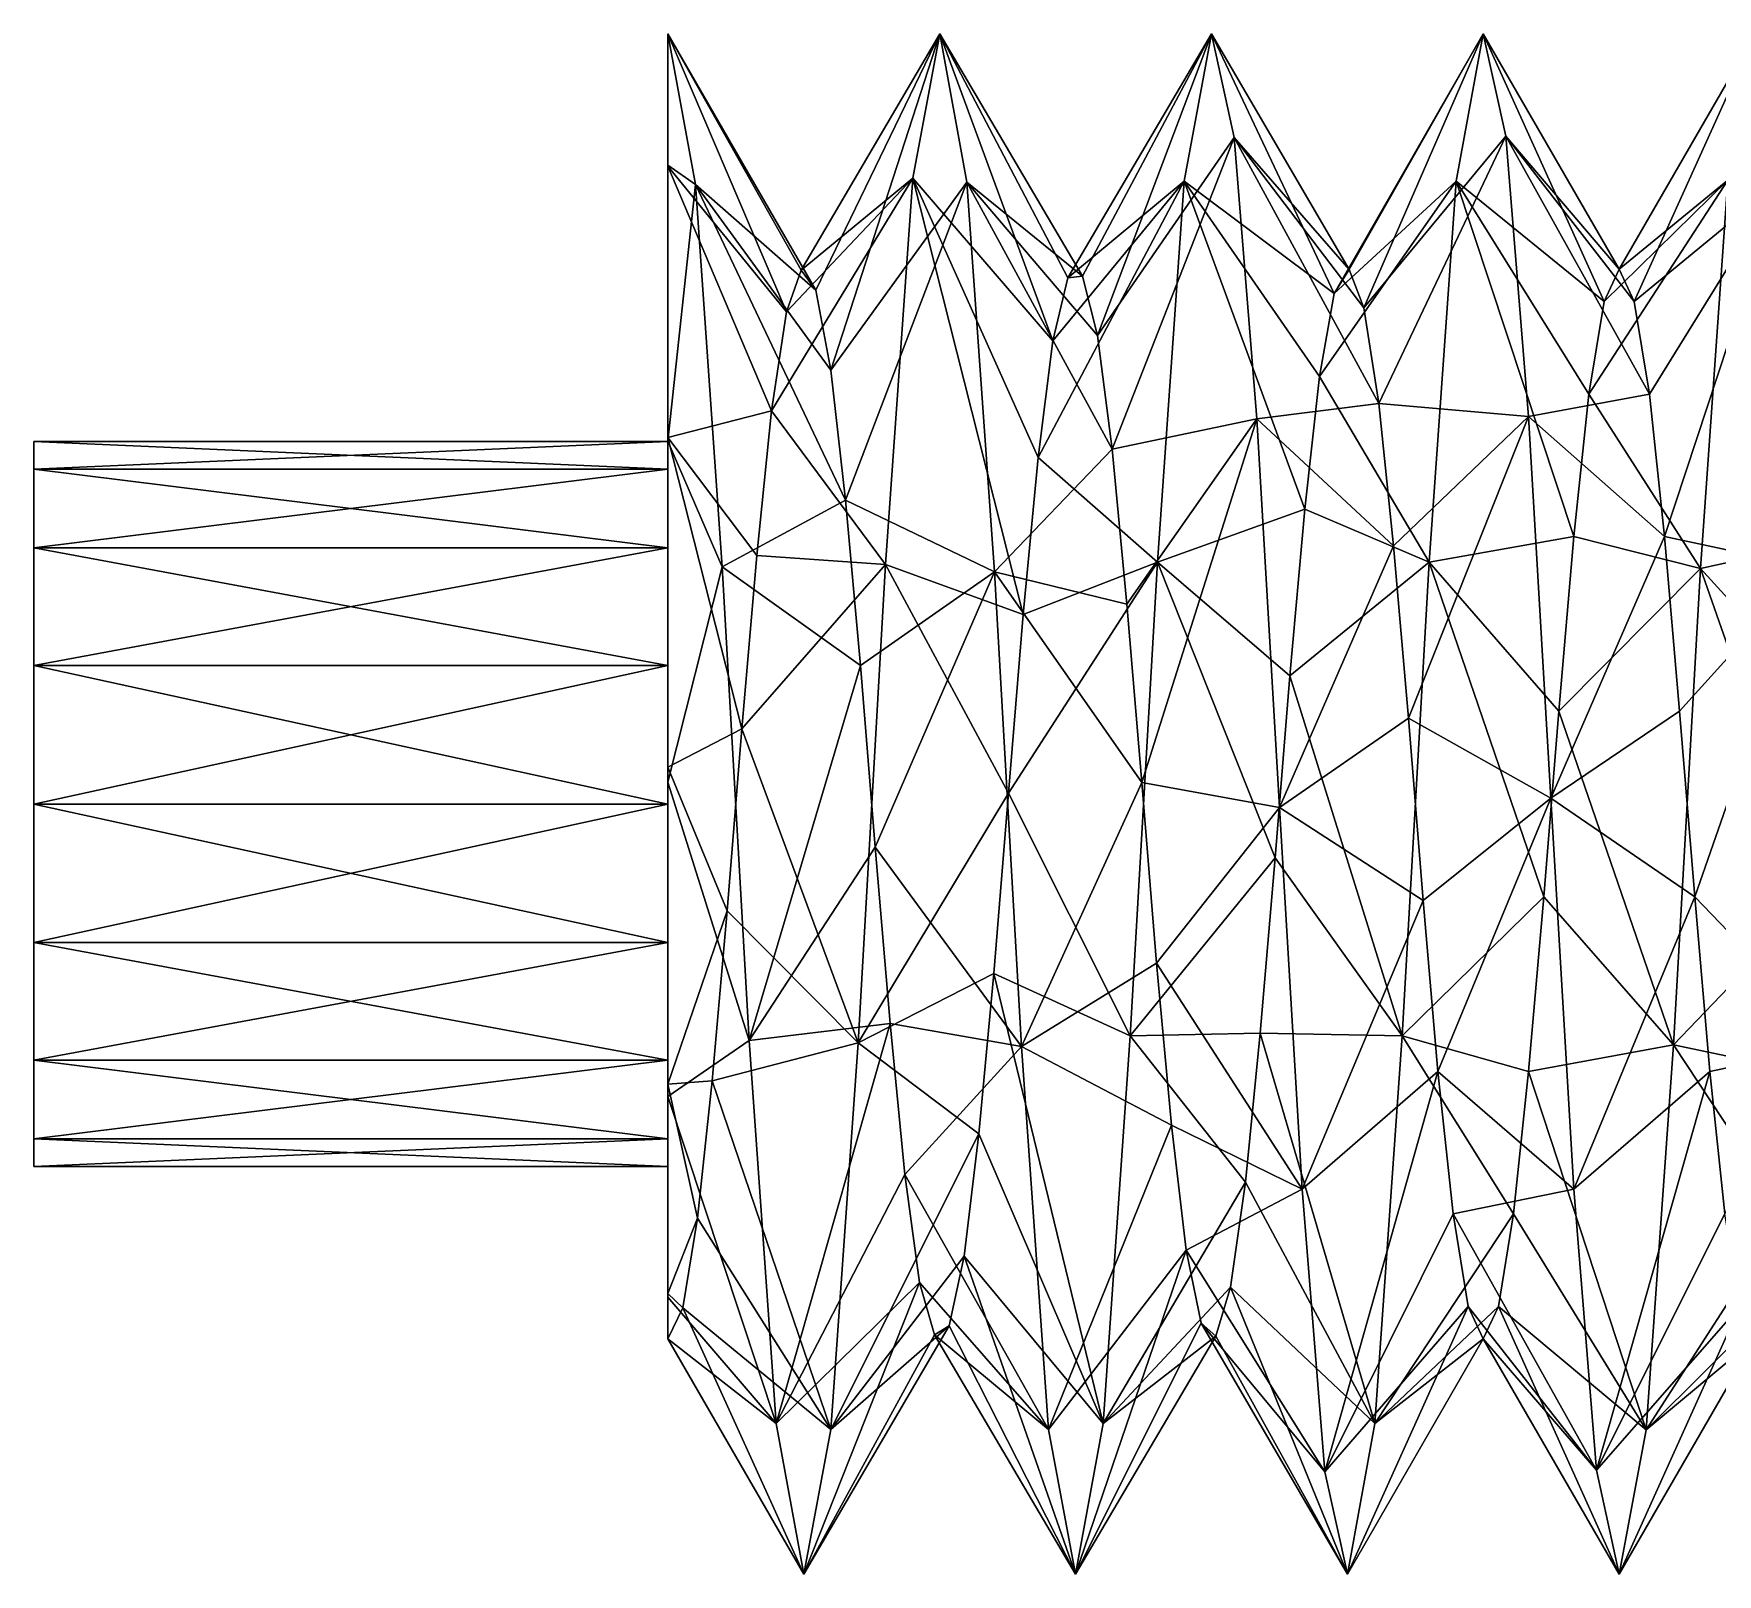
# Model space of a CAD drawing. Extents: x -96 to 99, y -24 to 24.
# Drawn here: x -96 to -77.42, y -8.5 to 8.5 of the extents above; entities that cross this region are included whole.
import ezdxf

# ---------------------------------------------------------------- set-up
doc = ezdxf.new("R2010")
doc.units = 0

msp = doc.modelspace()

# ---------------------------------------------------------------- linework, layer by layer
for points in [[(-89, 8.5), (-89, 4), (-89, 3.695794, 1.528738)], [(-89, 8.5), (-89, 7.039697, -3.955357), (-89, 4)], [(-89, 8.5), (-89, 2.827787, 2.827787), (-89, 1.528738, 3.695794)], [(-89, 7.047388, 3.948488), (-89, 8.5), (-89, 1.528738, 3.695794)], [(-89, 8.5), (-89, 3.695794, 1.528738), (-89, 2.827787, 2.827787)], [(-87.692307, 5.429648, -2.313357), (-89, 7.039697, -3.955357), (-89, 8.5)], [(-88.69622, 6.836864, 5.050474), (-89, 8.5), (-89, 7.047388, 3.948488)], [(-87.528847, 5.891156, -0.356349), (-89, 8.5), (-87.365387, 5.668905, 1.642018)], [(-88.69622, 6.836864, 5.050474), (-87.365387, 5.668905, 1.642018), (-89, 8.5)], [(-87.692307, 5.429648, -2.313357), (-89, 8.5), (-87.528847, 5.891156, -0.356349)], [(-86, 8.5), (-87.528847, 5.891156, -0.356349), (-87.365387, 5.668905, 1.642018)], [(-86, 8.5), (-86.297348, 6.9043, -4.957887), (-87.528847, 5.891156, -0.356349)], [(-86, 8.5), (-87.365387, 5.668905, 1.642018), (-87.20192, 4.78869, 3.449805)], [(-85.69841, 6.859931, 5.019098), (-86, 8.5), (-87.20192, 4.78869, 3.449805)], [(-86, 8.5), (-84.75, 5.111216, -2.950962), (-86.297348, 6.9043, -4.957887)], [(-86, 8.5), (-84.42308, 5.825495, 0.946735), (-84.58654, 5.80525, -1.063851)], [(-85.69841, 6.859931, 5.019098), (-84.42308, 5.825495, 0.946735), (-86, 8.5)], [(-86, 8.5), (-84.58654, 5.80525, -1.063851), (-84.75, 5.111216, -2.950962)], [(-84.58654, 5.80525, -1.063851), (-84.42308, 5.825495, 0.946735), (-83, 8.5)], [(-83.300415, 6.872314, -5.00213), (-84.58654, 5.80525, -1.063851), (-83, 8.5)], [(-84.42308, 5.825495, 0.946735), (-84.259613, 5.169603, 2.847439), (-83, 8.5)], [(-84.259613, 5.169603, 2.847439), (-82.749115, 7.353358, 4.263582), (-83, 8.5)], [(-83.300415, 6.872314, -5.00213), (-83, 8.5), (-81.644234, 5.63469, -1.75584)], [(-81.480766, 5.897137, 0.237647), (-83, 8.5), (-82.749115, 7.353358, 4.263582)], [(-81.644234, 5.63469, -1.75584), (-83, 8.5), (-81.480766, 5.897137, 0.237647)], [(-81.644234, 5.63469, -1.75584), (-80, 8.5), (-80.300415, 6.872314, -5.00213)], [(-81.644234, 5.63469, -1.75584), (-81.480766, 5.897137, 0.237647), (-80, 8.5)], [(-81.480766, 5.897137, 0.237647), (-81.317307, 5.475132, 2.203551), (-80, 8.5)], [(-81.317307, 5.475132, 2.203551), (-79.750954, 7.369695, 4.23528), (-80, 8.5)], [(-80.300415, 6.872314, -5.00213), (-80, 8.5), (-78.666664, 5.545994, -2.018577)], [(-80, 8.5), (-78.5, 5.901924), (-78.666664, 5.545994, -2.018577)], [(-80, 8.5), (-79.750954, 7.369695, 4.23528), (-78.5, 5.901924)], [(-77, 8.5), (-78.5, 5.901924), (-78.333336, 5.545994, 2.018577)], [(-77, 8.5), (-77.299454, 6.882363, -4.988294), (-78.5, 5.901924)], [(-76.701088, 6.888045, 4.980445), (-77, 8.5), (-78.333336, 5.545994, 2.018577)], [(-84.259613, 5.169603, 2.847439), (-84.096153, 3.913699, 4.417654), (-82.749115, 7.353358, 4.263582)], [(-84.096153, 3.913699, 4.417654), (-82.500122, 4.251843, 7.360152), (-82.749115, 7.353358, 4.263582)], [(-81.153847, 4.417654, 3.913699), (-82.749115, 7.353358, 4.263582), (-82.500122, 4.251843, 7.360152)], [(-81.317307, 5.475132, 2.203551), (-82.749115, 7.353358, 4.263582), (-81.153847, 4.417654, 3.913699)], [(-81.480766, 5.897137, 0.237647), (-82.749115, 7.353358, 4.263582), (-81.317307, 5.475132, 2.203551)], [(-81.317307, 5.475132, 2.203551), (-81.153847, 4.417654, 3.913699), (-79.750954, 7.369695, 4.23528)], [(-81.153847, 4.417654, 3.913699), (-79.501564, 4.274065, 7.34727), (-79.750954, 7.369695, 4.23528)], [(-79.750954, 7.369695, 4.23528), (-78.166664, 4.521136, 3.793684), (-78.333336, 5.545994, 2.018577)], [(-79.750954, 7.369695, 4.23528), (-79.501564, 4.274065, 7.34727), (-78.166664, 4.521136, 3.793684)], [(-79.750954, 7.369695, 4.23528), (-78.333336, 5.545994, 2.018577), (-78.5, 5.901924)], [(-89, 7.047388, 3.948488), (-89, 1.528738, 3.695794), (-89, 0, 4)], [(-89, -3.228253, 5.974094), (-89, 7.047388, 3.948488), (-89, 0, 4)], [(-89, -3.228253, 5.974094), (-89, 4.004191, 6.525366), (-89, 7.047388, 3.948488)], [(-88.69622, 6.836864, 5.050474), (-89, 7.047388, 3.948488), (-89, 4.004191, 6.525366)], [(-89, 7.039697, -3.955357), (-89, 3.695794, -1.528738), (-89, 4)], [(-89, 7.039697, -3.955357), (-89, 2.827787, -2.827787), (-89, 3.695794, -1.528738)], [(-89, 7.039697, -3.955357), (-89, 1.528738, -3.695794), (-89, 2.827787, -2.827787)], [(-89, 7.039697, -3.955357), (-89, 0, -4), (-89, 1.528738, -3.695794)], [(-89, 7.039697, -3.955357), (-89, 4.044811, -6.507716), (-89, 0, -4)], [(-87.855766, 4.337947, -4.001864), (-89, 4.044811, -6.507716), (-89, 7.039697, -3.955357)], [(-87.855766, 4.337947, -4.001864), (-89, 7.039697, -3.955357), (-87.692307, 5.429648, -2.313357)], [(-86.297348, 6.9043, -4.957887), (-87.855766, 4.337947, -4.001864), (-87.692307, 5.429648, -2.313357)], [(-86.297348, 6.9043, -4.957887), (-86.598946, 2.644554, -8.078139), (-87.855766, 4.337947, -4.001864)], [(-86.297348, 6.9043, -4.957887), (-87.692307, 5.429648, -2.313357), (-87.528847, 5.891156, -0.356349)], [(-86.297348, 6.9043, -4.957887), (-85.07692, 2.092851, -5.518394), (-86.598946, 2.644554, -8.078139)], [(-86.297348, 6.9043, -4.957887), (-84.75, 5.111216, -2.950962), (-84.91346, 3.823947, -4.495568)], [(-86.297348, 6.9043, -4.957887), (-84.91346, 3.823947, -4.495568), (-85.07692, 2.092851, -5.518394)], [(-77.299454, 6.882363, -4.988294), (-78.833336, 4.521136, -3.793684), (-78.666664, 5.545994, -2.018577)], [(-77.299454, 6.882363, -4.988294), (-77.601639, 2.598848, -8.092959), (-78.833336, 4.521136, -3.793684)], [(-77.299454, 6.882363, -4.988294), (-78.666664, 5.545994, -2.018577), (-78.5, 5.901924)], [(-76.701088, 6.888045, 4.980445), (-78.333336, 5.545994, 2.018577), (-78.166664, 4.521136, 3.793684)], [(-76.701088, 6.888045, 4.980445), (-78.166664, 4.521136, 3.793684), (-78, 2.950962, 5.111216)], [(-76.398926, 2.608474, 8.089862), (-76.701088, 6.888045, 4.980445), (-78, 2.950962, 5.111216)], [(-77.299454, 6.882363, -4.988294), (-76, 2.950962, -5.111216), (-77.601639, 2.598848, -8.092959)], [(-88.399399, 2.616447, 8.087287), (-88.69622, 6.836864, 5.050474), (-89, 4.004191, 6.525366)], [(-88.69622, 6.836864, 5.050474), (-87.03846, 3.352675, 4.857188), (-87.20192, 4.78869, 3.449805)], [(-88.399399, 2.616447, 8.087287), (-87.03846, 3.352675, 4.857188), (-88.69622, 6.836864, 5.050474)], [(-88.69622, 6.836864, 5.050474), (-87.20192, 4.78869, 3.449805), (-87.365387, 5.668905, 1.642018)], [(-85.69841, 6.859931, 5.019098), (-87.20192, 4.78869, 3.449805), (-87.03846, 3.352675, 4.857188)], [(-85.396179, 2.561902, 8.104731), (-85.69841, 6.859931, 5.019098), (-87.03846, 3.352675, 4.857188)], [(-85.69841, 6.859931, 5.019098), (-84.096153, 3.913699, 4.417654), (-84.259613, 5.169603, 2.847439)], [(-85.396179, 2.561902, 8.104731), (-84.096153, 3.913699, 4.417654), (-85.69841, 6.859931, 5.019098)], [(-85.69841, 6.859931, 5.019098), (-84.259613, 5.169603, 2.847439), (-84.42308, 5.825495, 0.946735)], [(-83.300415, 6.872314, -5.00213), (-84.91346, 3.823947, -4.495568), (-84.75, 5.111216, -2.950962)], [(-83.300415, 6.872314, -5.00213), (-83.597488, 2.66912, -8.070056), (-84.91346, 3.823947, -4.495568)], [(-83.300415, 6.872314, -5.00213), (-84.75, 5.111216, -2.950962), (-84.58654, 5.80525, -1.063851)], [(-83.300415, 6.872314, -5.00213), (-81.971153, 3.254186, -4.923716), (-83.597488, 2.66912, -8.070056)], [(-83.300415, 6.872314, -5.00213), (-81.644234, 5.63469, -1.75584), (-81.807693, 4.71825, -3.545535)], [(-83.300415, 6.872314, -5.00213), (-81.807693, 4.71825, -3.545535), (-81.971153, 3.254186, -4.923716)], [(-81.807693, 4.71825, -3.545535), (-80.300415, 6.872314, -5.00213), (-80.597488, 2.66912, -8.070056)], [(-81.807693, 4.71825, -3.545535), (-81.644234, 5.63469, -1.75584), (-80.300415, 6.872314, -5.00213)], [(-80.597488, 2.66912, -8.070056), (-80.300415, 6.872314, -5.00213), (-79, 2.950962, -5.111216)], [(-80.300415, 6.872314, -5.00213), (-78.666664, 5.545994, -2.018577), (-78.833336, 4.521136, -3.793684)], [(-80.300415, 6.872314, -5.00213), (-78.833336, 4.521136, -3.793684), (-79, 2.950962, -5.111216)], [(-81.971153, 3.254186, -4.923716), (-81.807693, 4.71825, -3.545535), (-80.597488, 2.66912, -8.070056)], [(-79.501564, 4.274065, 7.34727), (-78, 2.950962, 5.111216), (-78.166664, 4.521136, 3.793684)], [(-77.601639, 2.598848, -8.092959), (-79, 2.950962, -5.111216), (-78.833336, 4.521136, -3.793684)], [(-88.019234, 2.742761, -5.225894), (-89, 4.044811, -6.507716), (-87.855766, 4.337947, -4.001864)], [(-86.598946, 2.644554, -8.078139), (-88.019234, 2.742761, -5.225894), (-87.855766, 4.337947, -4.001864)], [(-81.153847, 4.417654, 3.913699), (-82.500122, 4.251843, 7.360152), (-80.990387, 2.847439, 5.169603)], [(-81.153847, 4.417654, 3.913699), (-80.990387, 2.847439, 5.169603), (-79.501564, 4.274065, 7.34727)], [(-84.096153, 3.913699, 4.417654), (-83.932693, 2.203551, 5.475132), (-82.500122, 4.251843, 7.360152)], [(-83.932693, 2.203551, 5.475132), (-83.769234, 0.237647, 5.897137), (-82.500122, 4.251843, 7.360152)], [(-83.769234, 0.237647, 5.897137), (-82.247803, -0.039066, 8.49991), (-82.500122, 4.251843, 7.360152)], [(-80.990387, 2.847439, 5.169603), (-82.500122, 4.251843, 7.360152), (-82.247803, -0.039066, 8.49991)], [(-80.990387, 2.847439, 5.169603), (-80.82692, 0.946735, 5.825495), (-79.501564, 4.274065, 7.34727)], [(-80.82692, 0.946735, 5.825495), (-79.253563, 0.063491, 8.499763), (-79.501564, 4.274065, 7.34727)], [(-79.501564, 4.274065, 7.34727), (-79.253563, 0.063491, 8.499763), (-78, 2.950962, 5.111216)], [(-96, 4), (-89, 4), (-89, 3.695794, -1.528738)], [(-96, 3.695794, 1.528738), (-89, 3.695794, 1.528738), (-89, 4)], [(-96, 4), (-96, 3.695794, 1.528738), (-89, 4)], [(-96, 3.695794, -1.528738), (-96, 4), (-89, 3.695794, -1.528738)], [(-96, 4), (-96, -4), (-96, -3.695794, 1.528738)], [(-96, 3.695794, -1.528738), (-96, -4), (-96, 4)], [(-96, 4), (-96, -3.695794, 1.528738), (-96, 3.695794, 1.528738)], [(-89, 4.044811, -6.507716), (-89, -3.089938, -6.069861), (-89, 0, -4)], [(-89, 4.044811, -6.507716), (-89, 0.407644, -7.236028), (-89, -3.089938, -6.069861)], [(-88.182693, 0.829235, -5.843379), (-89, 0.407644, -7.236028), (-89, 4.044811, -6.507716)], [(-88.182693, 0.829235, -5.843379), (-89, 4.044811, -6.507716), (-88.019234, 2.742761, -5.225894)], [(-89, -3.228253, 5.974094), (-89, 0.242202, 7.224729), (-89, 4.004191, 6.525366)], [(-88.399399, 2.616447, 8.087287), (-89, 4.004191, 6.525366), (-89, 0.242202, 7.224729)], [(-85.396179, 2.561902, 8.104731), (-83.932693, 2.203551, 5.475132), (-84.096153, 3.913699, 4.417654)], [(-83.597488, 2.66912, -8.070056), (-85.07692, 2.092851, -5.518394), (-84.91346, 3.823947, -4.495568)], [(-96, 3.695794, -1.528738), (-89, 3.695794, -1.528738), (-89, 2.827787, -2.827787)], [(-96, 3.695794, -1.528738), (-89, 2.827787, -2.827787), (-96, 2.827787, -2.827787)], [(-96, 2.827787, 2.827787), (-89, 2.827787, 2.827787), (-89, 3.695794, 1.528738)], [(-96, 3.695794, 1.528738), (-96, 2.827787, 2.827787), (-89, 3.695794, 1.528738)], [(-96, 3.695794, -1.528738), (-96, -3.695794, -1.528738), (-96, -4)], [(-96, 3.695794, 1.528738), (-96, -3.695794, 1.528738), (-96, -2.827787, 2.827787)], [(-96, 3.695794, 1.528738), (-96, -2.827787, 2.827787), (-96, 2.827787, 2.827787)], [(-96, 3.695794, -1.528738), (-96, 2.827787, -2.827787), (-96, -3.695794, -1.528738)], [(-88.399399, 2.616447, 8.087287), (-86.875, 1.52753, 5.70082), (-87.03846, 3.352675, 4.857188)], [(-85.396179, 2.561902, 8.104731), (-87.03846, 3.352675, 4.857188), (-86.875, 1.52753, 5.70082)], [(-83.597488, 2.66912, -8.070056), (-81.971153, 3.254186, -4.923716), (-82.134613, 1.412423, -5.730424)], [(-82.134613, 1.412423, -5.730424), (-81.971153, 3.254186, -4.923716), (-80.597488, 2.66912, -8.070056)], [(-96, 2.827787, -2.827787), (-89, 2.827787, -2.827787), (-89, 1.528738, -3.695794)], [(-96, 2.827787, -2.827787), (-89, 1.528738, -3.695794), (-96, 1.528738, -3.695794)], [(-96, 1.528738, 3.695794), (-89, 1.528738, 3.695794), (-89, 2.827787, 2.827787)], [(-96, 2.827787, 2.827787), (-96, 1.528738, 3.695794), (-89, 2.827787, 2.827787)], [(-96, 2.827787, 2.827787), (-96, -2.827787, 2.827787), (-96, -1.528738, 3.695794)], [(-96, 2.827787, 2.827787), (-96, -1.528738, 3.695794), (-96, 1.528738, 3.695794)], [(-96, 2.827787, -2.827787), (-96, -2.827787, -2.827787), (-96, -3.695794, -1.528738)], [(-96, 2.827787, -2.827787), (-96, 1.528738, -3.695794), (-96, -2.827787, -2.827787)], [(-80.990387, 2.847439, 5.169603), (-82.247803, -0.039066, 8.49991), (-80.82692, 0.946735, 5.825495)], [(-80.597488, 2.66912, -8.070056), (-79, 2.950962, -5.111216), (-79.166664, 1.024858, -5.81226)], [(-79.253563, 0.063491, 8.499763), (-77.833336, 1.024858, 5.81226), (-78, 2.950962, 5.111216)], [(-77.601639, 2.598848, -8.092959), (-79.166664, 1.024858, -5.81226), (-79, 2.950962, -5.111216)], [(-76.398926, 2.608474, 8.089862), (-78, 2.950962, 5.111216), (-77.833336, 1.024858, 5.81226)], [(-77.601639, 2.598848, -8.092959), (-76, 2.950962, -5.111216), (-76.166664, 1.024858, -5.81226)], [(-88.10099, -2.609889, 8.089405), (-88.399399, 2.616447, 8.087287), (-89, 0.242202, 7.224729)], [(-88.10099, -2.609889, 8.089405), (-86.875, 1.52753, 5.70082), (-88.399399, 2.616447, 8.087287)], [(-86.598946, 2.644554, -8.078139), (-88.182693, 0.829235, -5.843379), (-88.019234, 2.742761, -5.225894)], [(-86.598946, 2.644554, -8.078139), (-86.900421, -2.633815, -8.081647), (-88.182693, 0.829235, -5.843379)], [(-86.598946, 2.644554, -8.078139), (-85.240387, 0.118847, -5.900727), (-86.900421, -2.633815, -8.081647)], [(-86.598946, 2.644554, -8.078139), (-85.07692, 2.092851, -5.518394), (-85.240387, 0.118847, -5.900727)], [(-83.597488, 2.66912, -8.070056), (-85.240387, 0.118847, -5.900727), (-85.07692, 2.092851, -5.518394)], [(-83.597488, 2.66912, -8.070056), (-83.895943, -2.557913, -8.10599), (-85.240387, 0.118847, -5.900727)], [(-83.597488, 2.66912, -8.070056), (-82.29808, -0.593273, -5.87203), (-83.895943, -2.557913, -8.10599)], [(-83.597488, 2.66912, -8.070056), (-82.134613, 1.412423, -5.730424), (-82.29808, -0.593273, -5.87203)], [(-82.134613, 1.412423, -5.730424), (-80.597488, 2.66912, -8.070056), (-80.895943, -2.557913, -8.10599)], [(-80.895943, -2.557913, -8.10599), (-80.597488, 2.66912, -8.070056), (-79.333336, -1.024858, -5.81226)], [(-80.597488, 2.66912, -8.070056), (-79.166664, 1.024858, -5.81226), (-79.333336, -1.024858, -5.81226)], [(-76.398926, 2.608474, 8.089862), (-77.833336, 1.024858, 5.81226), (-77.666664, -1.024858, 5.81226)], [(-76.098373, -2.654197, 8.074976), (-76.398926, 2.608474, 8.089862), (-77.666664, -1.024858, 5.81226)], [(-85.396179, 2.561902, 8.104731), (-86.875, 1.52753, 5.70082), (-86.71154, -0.474908, 5.882786)], [(-85.097023, -2.677022, 8.067438), (-85.396179, 2.561902, 8.104731), (-86.71154, -0.474908, 5.882786)], [(-85.396179, 2.561902, 8.104731), (-83.769234, 0.237647, 5.897137), (-83.932693, 2.203551, 5.475132)], [(-85.097023, -2.677022, 8.067438), (-83.769234, 0.237647, 5.897137), (-85.396179, 2.561902, 8.104731)], [(-77.601639, 2.598848, -8.092959), (-77.901871, -2.658301, -8.073626), (-79.166664, 1.024858, -5.81226)], [(-77.601639, 2.598848, -8.092959), (-76.333336, -1.024858, -5.81226), (-77.901871, -2.658301, -8.073626)], [(-77.601639, 2.598848, -8.092959), (-76.166664, 1.024858, -5.81226), (-76.333336, -1.024858, -5.81226)], [(-96, 1.528738, -3.695794), (-89, 1.528738, -3.695794), (-89, 0, -4)], [(-96, 1.528738, -3.695794), (-89, 0, -4), (-96, 0, -4)], [(-96, 0, 4), (-89, 0, 4), (-89, 1.528738, 3.695794)], [(-96, 1.528738, 3.695794), (-96, 0, 4), (-89, 1.528738, 3.695794)], [(-96, 1.528738, 3.695794), (-96, -1.528738, 3.695794), (-96, 0, 4)], [(-96, 1.528738, -3.695794), (-96, -1.528738, -3.695794), (-96, -2.827787, -2.827787)], [(-96, 1.528738, -3.695794), (-96, 0, -4), (-96, -1.528738, -3.695794)], [(-88.10099, -2.609889, 8.089405), (-86.71154, -0.474908, 5.882786), (-86.875, 1.52753, 5.70082)], [(-82.29808, -0.593273, -5.87203), (-82.134613, 1.412423, -5.730424), (-80.895943, -2.557913, -8.10599)], [(-80.82692, 0.946735, 5.825495), (-82.247803, -0.039066, 8.49991), (-80.66346, -1.063851, 5.80525)], [(-80.82692, 0.946735, 5.825495), (-80.66346, -1.063851, 5.80525), (-79.253563, 0.063491, 8.499763)], [(-77.901871, -2.658301, -8.073626), (-79.333336, -1.024858, -5.81226), (-79.166664, 1.024858, -5.81226)], [(-79.253563, 0.063491, 8.499763), (-77.666664, -1.024858, 5.81226), (-77.833336, 1.024858, 5.81226)], [(-88.346153, -1.180536, -5.78265), (-89, 0.407644, -7.236028), (-88.182693, 0.829235, -5.843379)], [(-86.900421, -2.633815, -8.081647), (-88.346153, -1.180536, -5.78265), (-88.182693, 0.829235, -5.843379)], [(-88.346153, -1.180536, -5.78265), (-89, -3.089938, -6.069861), (-89, 0.407644, -7.236028)], [(-88.10099, -2.609889, 8.089405), (-89, 0.242202, 7.224729), (-89, -3.228253, 5.974094)], [(-85.097023, -2.677022, 8.067438), (-83.605766, -1.75584, 5.63469), (-83.769234, 0.237647, 5.897137)], [(-83.769234, 0.237647, 5.897137), (-83.605766, -1.75584, 5.63469), (-82.247803, -0.039066, 8.49991)], [(-96, 0, -4), (-89, 0, -4), (-89, -1.528738, -3.695794)], [(-96, 0, -4), (-89, -1.528738, -3.695794), (-96, -1.528738, -3.695794)], [(-96, -1.528738, 3.695794), (-89, -1.528738, 3.695794), (-89, 0, 4)], [(-96, 0, 4), (-96, -1.528738, 3.695794), (-89, 0, 4)], [(-89, -5.401735, -3.361392), (-89, -1.528738, -3.695794), (-89, 0, -4)], [(-89, -3.089938, -6.069861), (-89, -5.401735, -3.361392), (-89, 0, -4)], [(-89, -3.228253, 5.974094), (-89, 0, 4), (-89, -1.528738, 3.695794)], [(-86.900421, -2.633815, -8.081647), (-85.240387, 0.118847, -5.900727), (-85.403847, -1.86895, -5.59819)], [(-83.895943, -2.557913, -8.10599), (-85.403847, -1.86895, -5.59819), (-85.240387, 0.118847, -5.900727)], [(-80.66346, -1.063851, 5.80525), (-80.5, -2.950962, 5.111216), (-79.253563, 0.063491, 8.499763)], [(-79.253563, 0.063491, 8.499763), (-80.5, -2.950962, 5.111216), (-79, -4.25, 7.361216)], [(-79.253563, 0.063491, 8.499763), (-79, -4.25, 7.361216), (-77.666664, -1.024858, 5.81226)], [(-83.605766, -1.75584, 5.63469), (-82, -4.25, 7.361216), (-82.247803, -0.039066, 8.49991)], [(-80.66346, -1.063851, 5.80525), (-82.247803, -0.039066, 8.49991), (-82, -4.25, 7.361216)], [(-88.10099, -2.609889, 8.089405), (-86.54808, -2.422225, 5.381963), (-86.71154, -0.474908, 5.882786)], [(-85.097023, -2.677022, 8.067438), (-86.71154, -0.474908, 5.882786), (-86.54808, -2.422225, 5.381963)], [(-83.895943, -2.557913, -8.10599), (-82.29808, -0.593273, -5.87203), (-82.46154, -2.530111, -5.332096)], [(-82.46154, -2.530111, -5.332096), (-82.29808, -0.593273, -5.87203), (-80.895943, -2.557913, -8.10599)], [(-80.66346, -1.063851, 5.80525), (-82, -4.25, 7.361216), (-80.5, -2.950962, 5.111216)], [(-80.895943, -2.557913, -8.10599), (-79.333336, -1.024858, -5.81226), (-79.5, -2.950962, -5.111216)], [(-77.901871, -2.658301, -8.073626), (-79.5, -2.950962, -5.111216), (-79.333336, -1.024858, -5.81226)], [(-79, -4.25, 7.361216), (-77.5, -2.950962, 5.111216), (-77.666664, -1.024858, 5.81226)], [(-77.901871, -2.658301, -8.073626), (-76.333336, -1.024858, -5.81226), (-76.5, -2.950962, -5.111216)], [(-76.098373, -2.654197, 8.074976), (-77.666664, -1.024858, 5.81226), (-77.5, -2.950962, 5.111216)], [(-88.509613, -3.053288, -5.050756), (-89, -3.089938, -6.069861), (-88.346153, -1.180536, -5.78265)], [(-86.900421, -2.633815, -8.081647), (-88.509613, -3.053288, -5.050756), (-88.346153, -1.180536, -5.78265)], [(-96, -1.528738, -3.695794), (-89, -1.528738, -3.695794), (-89, -2.827787, -2.827787)], [(-96, -1.528738, -3.695794), (-89, -2.827787, -2.827787), (-96, -2.827787, -2.827787)], [(-96, -2.827787, 2.827787), (-89, -2.827787, 2.827787), (-89, -1.528738, 3.695794)], [(-96, -1.528738, 3.695794), (-96, -2.827787, 2.827787), (-89, -1.528738, 3.695794)], [(-89, -5.401735, -3.361392), (-89, -2.827787, -2.827787), (-89, -1.528738, -3.695794)], [(-89, -5.440478, 3.272938), (-89, -1.528738, 3.695794), (-89, -2.827787, 2.827787)], [(-89, -5.440478, 3.272938), (-89, -3.228253, 5.974094), (-89, -1.528738, 3.695794)], [(-85.097023, -2.677022, 8.067438), (-83.442307, -3.545535, 4.71825), (-83.605766, -1.75584, 5.63469)], [(-83.605766, -1.75584, 5.63469), (-83.442307, -3.545535, 4.71825), (-82, -4.25, 7.361216)], [(-86.900421, -2.633815, -8.081647), (-85.403847, -1.86895, -5.59819), (-85.567307, -3.639828, -4.645897)], [(-84.196053, -6.835123, -5.052831), (-85.567307, -3.639828, -4.645897), (-85.403847, -1.86895, -5.59819)], [(-83.895943, -2.557913, -8.10599), (-84.196053, -6.835123, -5.052831), (-85.403847, -1.86895, -5.59819)], [(-87.803772, -6.83697, 5.050331), (-86.54808, -2.422225, 5.381963), (-88.10099, -2.609889, 8.089405)], [(-87.803772, -6.83697, 5.050331), (-86.384613, -4.088407, 4.256482), (-86.54808, -2.422225, 5.381963)], [(-85.097023, -2.677022, 8.067438), (-86.54808, -2.422225, 5.381963), (-86.384613, -4.088407, 4.256482)], [(-83.895943, -2.557913, -8.10599), (-82.625, -4.17329, -4.17329), (-84.196053, -6.835123, -5.052831)], [(-83.895943, -2.557913, -8.10599), (-82.46154, -2.530111, -5.332096), (-82.625, -4.17329, -4.17329)], [(-82.625, -4.17329, -4.17329), (-82.46154, -2.530111, -5.332096), (-81.196053, -6.835123, -5.052831)], [(-82.46154, -2.530111, -5.332096), (-80.895943, -2.557913, -8.10599), (-81.196053, -6.835123, -5.052831)], [(-81.196053, -6.835123, -5.052831), (-80.895943, -2.557913, -8.10599), (-79.666664, -4.521136, -3.793684)], [(-80.895943, -2.557913, -8.10599), (-79.5, -2.950962, -5.111216), (-79.666664, -4.521136, -3.793684)], [(-87.803772, -6.83697, 5.050331), (-88.10099, -2.609889, 8.089405), (-89, -3.228253, 5.974094)], [(-86.900421, -2.633815, -8.081647), (-87.202286, -6.900508, -4.963164), (-88.509613, -3.053288, -5.050756)], [(-86.900421, -2.633815, -8.081647), (-85.567307, -3.639828, -4.645897), (-87.202286, -6.900508, -4.963164)], [(-84.797569, -6.901982, 4.961113), (-85.097023, -2.677022, 8.067438), (-86.384613, -4.088407, 4.256482)], [(-84.797569, -6.901982, 4.961113), (-83.442307, -3.545535, 4.71825), (-85.097023, -2.677022, 8.067438)], [(-77.901871, -2.658301, -8.073626), (-78.202736, -6.905192, -4.956645), (-79.5, -2.950962, -5.111216)], [(-77.901871, -2.658301, -8.073626), (-76.666664, -4.521136, -3.793684), (-78.202736, -6.905192, -4.956645)], [(-77.901871, -2.658301, -8.073626), (-76.5, -2.950962, -5.111216), (-76.666664, -4.521136, -3.793684)], [(-76.098373, -2.654197, 8.074976), (-77.5, -2.950962, 5.111216), (-77.333336, -4.521136, 3.793684)], [(-96, -2.827787, -2.827787), (-89, -2.827787, -2.827787), (-89, -3.695794, -1.528738)], [(-96, -2.827787, -2.827787), (-89, -3.695794, -1.528738), (-96, -3.695794, -1.528738)], [(-96, -3.695794, 1.528738), (-89, -3.695794, 1.528738), (-89, -2.827787, 2.827787)], [(-96, -2.827787, 2.827787), (-96, -3.695794, 1.528738), (-89, -2.827787, 2.827787)], [(-89, -5.901924), (-89, -3.695794, -1.528738), (-89, -2.827787, -2.827787)], [(-89, -5.401735, -3.361392), (-89, -5.901924), (-89, -2.827787, -2.827787)], [(-89, -5.440478, 3.272938), (-89, -2.827787, 2.827787), (-89, -3.695794, 1.528738)], [(-82, -4.25, 7.361216), (-81.749275, -7.367658, 4.238822), (-80.5, -2.950962, 5.111216)], [(-81.749275, -7.367658, 4.238822), (-80.333336, -4.521136, 3.793684), (-80.5, -2.950962, 5.111216)], [(-79, -4.25, 7.361216), (-80.5, -2.950962, 5.111216), (-80.333336, -4.521136, 3.793684)], [(-78.202736, -6.905192, -4.956645), (-79.666664, -4.521136, -3.793684), (-79.5, -2.950962, -5.111216)], [(-78.751236, -7.350173, 4.269069), (-77.5, -2.950962, 5.111216), (-79, -4.25, 7.361216)], [(-78.751236, -7.350173, 4.269069), (-77.333336, -4.521136, 3.793684), (-77.5, -2.950962, 5.111216)], [(-88.67308, -4.57166, -3.732644), (-89, -3.089938, -6.069861), (-88.509613, -3.053288, -5.050756)], [(-88.67308, -4.57166, -3.732644), (-89, -5.401735, -3.361392), (-89, -3.089938, -6.069861)], [(-87.202286, -6.900508, -4.963164), (-88.67308, -4.57166, -3.732644), (-88.509613, -3.053288, -5.050756)], [(-87.803772, -6.83697, 5.050331), (-89, -3.228253, 5.974094), (-89, -5.440478, 3.272938)], [(-96, -3.695794, -1.528738), (-89, -3.695794, -1.528738), (-89, -4)], [(-96, -4), (-89, -4), (-89, -3.695794, 1.528738)], [(-96, -3.695794, -1.528738), (-89, -4), (-96, -4)], [(-96, -3.695794, 1.528738), (-96, -4), (-89, -3.695794, 1.528738)], [(-89, -5.901924), (-89, -4), (-89, -3.695794, -1.528738)], [(-89, -5.440478, 3.272938), (-89, -3.695794, 1.528738), (-89, -4)], [(-87.202286, -6.900508, -4.963164), (-85.567307, -3.639828, -4.645897), (-85.730766, -4.988247, -3.154377)], [(-84.196053, -6.835123, -5.052831), (-85.730766, -4.988247, -3.154377), (-85.567307, -3.639828, -4.645897)], [(-84.797569, -6.901982, 4.961113), (-83.278847, -4.923716, 3.254186), (-83.442307, -3.545535, 4.71825)], [(-83.442307, -3.545535, 4.71825), (-83.278847, -4.923716, 3.254186), (-82, -4.25, 7.361216)], [(-89, -5.440478, 3.272938), (-89, -4), (-89, -5.901924)], [(-87.803772, -6.83697, 5.050331), (-86.221153, -5.280066, 2.636971), (-86.384613, -4.088407, 4.256482)], [(-84.797569, -6.901982, 4.961113), (-86.384613, -4.088407, 4.256482), (-86.221153, -5.280066, 2.636971)], [(-84.196053, -6.835123, -5.052831), (-82.625, -4.17329, -4.17329), (-82.78846, -5.332096, -2.530111)], [(-83.278847, -4.923716, 3.254186), (-81.749275, -7.367658, 4.238822), (-82, -4.25, 7.361216)], [(-82.78846, -5.332096, -2.530111), (-82.625, -4.17329, -4.17329), (-81.196053, -6.835123, -5.052831)], [(-78.751236, -7.350173, 4.269069), (-79, -4.25, 7.361216), (-80.333336, -4.521136, 3.793684)], [(-88.83654, -5.55942, -1.981302), (-89, -5.401735, -3.361392), (-88.67308, -4.57166, -3.732644)], [(-87.202286, -6.900508, -4.963164), (-88.83654, -5.55942, -1.981302), (-88.67308, -4.57166, -3.732644)], [(-81.749275, -7.367658, 4.238822), (-80.166664, -5.545994, 2.018577), (-80.333336, -4.521136, 3.793684)], [(-81.196053, -6.835123, -5.052831), (-79.666664, -4.521136, -3.793684), (-79.833336, -5.545994, -2.018577)], [(-78.751236, -7.350173, 4.269069), (-80.333336, -4.521136, 3.793684), (-80.166664, -5.545994, 2.018577)], [(-78.202736, -6.905192, -4.956645), (-79.833336, -5.545994, -2.018577), (-79.666664, -4.521136, -3.793684)], [(-78.751236, -7.350173, 4.269069), (-77.166664, -5.545994, 2.018577), (-77.333336, -4.521136, 3.793684)], [(-78.202736, -6.905192, -4.956645), (-76.666664, -4.521136, -3.793684), (-76.833336, -5.545994, -2.018577)], [(-87.202286, -6.900508, -4.963164), (-85.730766, -4.988247, -3.154377), (-85.894234, -5.757705, -1.296743)], [(-84.5, -8.5), (-85.894234, -5.757705, -1.296743), (-85.730766, -4.988247, -3.154377)], [(-84.196053, -6.835123, -5.052831), (-84.5, -8.5), (-85.730766, -4.988247, -3.154377)], [(-84.5, -8.5), (-83.278847, -4.923716, 3.254186), (-84.797569, -6.901982, 4.961113)], [(-84.5, -8.5), (-83.115387, -5.730424, 1.412423), (-83.278847, -4.923716, 3.254186)], [(-83.278847, -4.923716, 3.254186), (-83.115387, -5.730424, 1.412423), (-81.749275, -7.367658, 4.238822)], [(-87.5, -8.5), (-86.221153, -5.280066, 2.636971), (-87.803772, -6.83697, 5.050331)], [(-87.5, -8.5), (-86.057693, -5.858892, 0.711398), (-86.221153, -5.280066, 2.636971)], [(-84.797569, -6.901982, 4.961113), (-86.221153, -5.280066, 2.636971), (-86.057693, -5.858892, 0.711398)], [(-84.196053, -6.835123, -5.052831), (-82.78846, -5.332096, -2.530111), (-82.95192, -5.87203, -0.593273)], [(-82.95192, -5.87203, -0.593273), (-82.78846, -5.332096, -2.530111), (-81.5, -8.5)], [(-82.78846, -5.332096, -2.530111), (-81.196053, -6.835123, -5.052831), (-81.5, -8.5)], [(-88.83654, -5.55942, -1.981302), (-89, -5.901924), (-89, -5.401735, -3.361392)], [(-87.803772, -6.83697, 5.050331), (-89, -5.440478, 3.272938), (-89, -5.901924)], [(-87.5, -8.5), (-89, -5.901924), (-88.83654, -5.55942, -1.981302)], [(-87.202286, -6.900508, -4.963164), (-87.5, -8.5), (-88.83654, -5.55942, -1.981302)], [(-81.749275, -7.367658, 4.238822), (-81.5, -8.5), (-80.166664, -5.545994, 2.018577)], [(-81.5, -8.5), (-80, -5.901924), (-80.166664, -5.545994, 2.018577)], [(-81.196053, -6.835123, -5.052831), (-79.833336, -5.545994, -2.018577), (-80, -5.901924)], [(-78.751236, -7.350173, 4.269069), (-80.166664, -5.545994, 2.018577), (-80, -5.901924)], [(-78.5, -8.5), (-80, -5.901924), (-79.833336, -5.545994, -2.018577)], [(-78.202736, -6.905192, -4.956645), (-78.5, -8.5), (-79.833336, -5.545994, -2.018577)], [(-78.5, -8.5), (-77.166664, -5.545994, 2.018577), (-78.751236, -7.350173, 4.269069)], [(-78.5, -8.5), (-77, -5.901924), (-77.166664, -5.545994, 2.018577)], [(-78.202736, -6.905192, -4.956645), (-76.833336, -5.545994, -2.018577), (-77, -5.901924)], [(-87.5, -8.5), (-85.894234, -5.757705, -1.296743), (-86.057693, -5.858892, 0.711398)], [(-87.202286, -6.900508, -4.963164), (-85.894234, -5.757705, -1.296743), (-87.5, -8.5)], [(-84.5, -8.5), (-86.057693, -5.858892, 0.711398), (-85.894234, -5.757705, -1.296743)], [(-84.5, -8.5), (-82.95192, -5.87203, -0.593273), (-83.115387, -5.730424, 1.412423)], [(-83.115387, -5.730424, 1.412423), (-81.5, -8.5), (-81.749275, -7.367658, 4.238822)], [(-83.115387, -5.730424, 1.412423), (-82.95192, -5.87203, -0.593273), (-81.5, -8.5)], [(-87.5, -8.5), (-87.803772, -6.83697, 5.050331), (-89, -5.901924)], [(-84.5, -8.5), (-84.797569, -6.901982, 4.961113), (-86.057693, -5.858892, 0.711398)], [(-84.196053, -6.835123, -5.052831), (-82.95192, -5.87203, -0.593273), (-84.5, -8.5)], [(-81.5, -8.5), (-81.196053, -6.835123, -5.052831), (-80, -5.901924)], [(-78.5, -8.5), (-78.751236, -7.350173, 4.269069), (-80, -5.901924)], [(-78.202736, -6.905192, -4.956645), (-77, -5.901924), (-78.5, -8.5)]]:
    msp.add_3dface(points)

doc.saveas('drawing.dxf')
